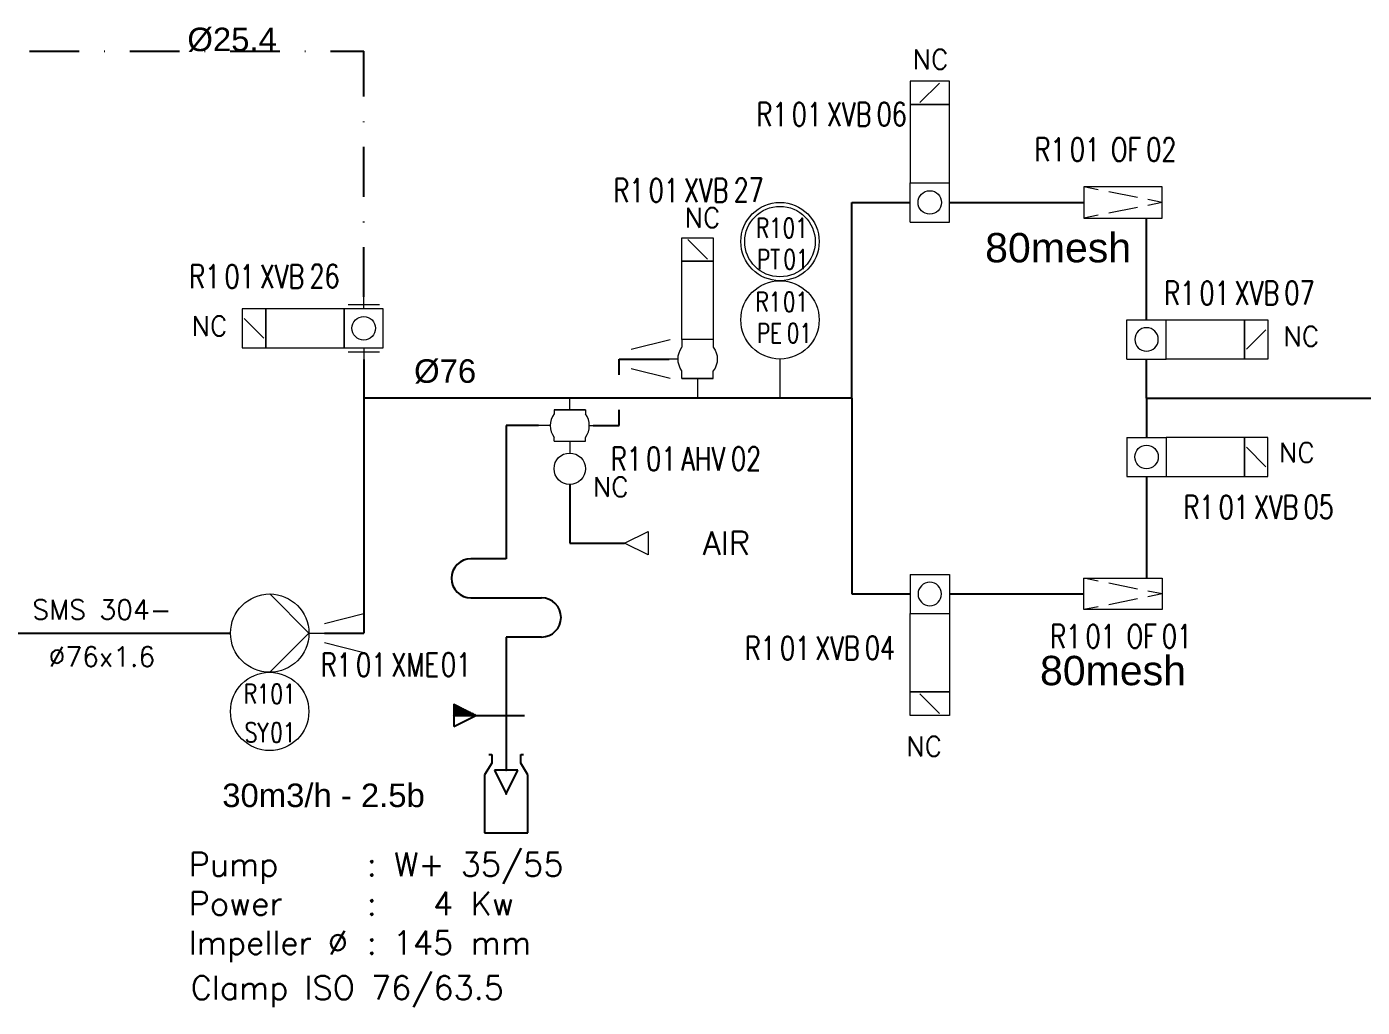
# Model space of a CAD drawing. Header units: inches. Extents: x 10394 to 11853, y 26092 to 26990.
# Drawn here: x 10765.4 to 10935.9, y 26455.2 to 26580.4 of the extents above; entities that cross this region are included whole.
import ezdxf
from ezdxf.enums import TextEntityAlignment as Align

# ---------------------------------------------------------------- set-up
doc = ezdxf.new("R2010")
doc.units = ezdxf.units.IN
doc.header["$MEASUREMENT"] = 0
doc.linetypes.add('DASHDOT2', pattern=[12.7, 6.35, -3.175, 0, -3.175])
doc.layers.add('31 Equipment', color=7, linetype='Continuous', lineweight=9)
doc.layers.add('43 TXT English', color=7, linetype='Continuous', lineweight=9)
for name, color, linetype in [('DIAMETRE', 7, 'Continuous'), ('MATERIEL-DIVERS', 7, 'Continuous'), ('POMPES', 7, 'Continuous'), ('REPERES', 7, 'Continuous'), ('techn-data', 7, 'Continuous'), ('TEXTES', 7, 'Continuous'), ('TUYAUTERIE-AIR INSTRUMENT', 3, 'Continuous'), ('TUYAUTERIE-NEP', 4, 'DASHDOT2'), ('TUYAUTERIE-PROCESS', 30, 'Continuous'), ('TXT_FR', 7, 'Continuous'), ('VANNES', 7, 'Continuous'), ('VANNES-PROCESS', 7, 'Continuous')]:
    doc.layers.add(name, color=color, linetype=linetype)
doc.layers.get('REPERES').off()
doc.styles.add('ROMANS', font='ROMANS.SHX')
doc.styles.get("Standard").update_dxf_attribs({"font": 'arial.ttf'})

# ---------------------------------------------------------------- blocks, each defined once
blk = doc.blocks.new('APV-PMP-GEN-CENTR-1')
at = {"layer": '31 Equipment', "ltscale": 38}
for p, q in [((5, 0), (0, 5)), ((-5, 0), (-7, 0)), ((5, 0), (0, -5)), ((5, 0), (7, 0))]:
    blk.add_line(p, q, dxfattribs=at)
blk.add_circle((0, 0), 5, dxfattribs=at)
blk = doc.blocks.new('FLE23-A')
at = {"color": 7}
for p, q in [((0, 1.5), (-3, 0)), ((-3, 0), (0, -1.5)), ((0, -1.5), (0, 1.5))]:
    blk.add_line(p, q, dxfattribs=at)
at = {"layer": 'MATERIEL-DIVERS', "color": 7, "extrusion": (-1, 0, 0)}
blk.add_point((-3, 0), dxfattribs=at)
at = {"layer": 'MATERIEL-DIVERS', "color": 2}
for p in [(-3, 0), (0, 0)]:
    blk.add_point(p, dxfattribs=at)
at = {"layer": 'MATERIEL-DIVERS', "color": 7, "extrusion": (1, 0, 0)}
blk.add_point((0, 0), dxfattribs=at)
blk = doc.blocks.new('*X4')
at = {"color": 0}
for p, q in [((-106.94, 13.45), (-106.89, 13.49)), ((-101.96, 8.53), (-106.92, 13.49)), ((-106.91, 13.39), (-106.8, 13.49)), ((-101.96, 8.44), (-106.91, 13.4)), ((-106.88, 13.33), (-106.72, 13.49)), ((-106.85, 13.27), (-106.63, 13.49)), ((-101.96, 8.62), (-106.83, 13.49)), ((-106.82, 13.21), (-106.54, 13.49)), ((-101.96, 8.36), (-106.82, 13.22)), ((-106.79, 13.15), (-106.45, 13.49)), ((-106.76, 13.09), (-106.36, 13.49)), ((-101.96, 8.71), (-106.74, 13.49)), ((-101.96, 8.27), (-106.74, 13.04)), ((-106.73, 13.03), (-106.27, 13.49)), ((-106.7, 12.98), (-106.19, 13.49)), ((-106.67, 12.92), (-106.1, 13.49)), ((-101.96, 8.8), (-106.65, 13.49)), ((-101.96, 8.18), (-106.65, 12.87)), ((-106.64, 12.86), (-106.01, 13.49)), ((-106.61, 12.8), (-105.92, 13.49)), ((-106.58, 12.74), (-105.83, 13.49)), ((-101.96, 8.89), (-106.56, 13.49)), ((-101.96, 8.09), (-106.56, 12.69)), ((-106.55, 12.68), (-105.74, 13.49)), ((-106.52, 12.62), (-105.66, 13.49)), ((-106.5, 12.56), (-105.57, 13.49)), ((-101.96, 8.98), (-106.48, 13.49)), ((-106.47, 12.5), (-105.48, 13.49)), ((-101.96, 8), (-106.47, 12.51)), ((-106.44, 12.45), (-105.39, 13.49)), ((-106.41, 12.39), (-105.3, 13.49)), ((-101.96, 9.06), (-106.39, 13.49)), ((-106.38, 12.33), (-105.21, 13.49)), ((-101.96, 7.91), (-106.38, 12.34)), ((-106.35, 12.27), (-105.13, 13.49)), ((-106.32, 12.21), (-105.04, 13.49)), ((-101.96, 9.15), (-106.3, 13.49)), ((-106.29, 12.15), (-104.95, 13.49)), ((-101.96, 7.83), (-106.29, 12.16)), ((-106.26, 12.09), (-104.86, 13.49)), ((-106.23, 12.03), (-104.77, 13.49)), ((-101.96, 9.24), (-106.21, 13.49)), ((-106.2, 11.97), (-104.68, 13.49)), ((-106.17, 11.92), (-104.59, 13.49)), ((-106.14, 11.86), (-104.51, 13.49)), ((-101.96, 9.33), (-106.12, 13.49)), ((-106.11, 11.8), (-104.42, 13.49)), ((-106.08, 11.74), (-104.33, 13.49)), ((-106.05, 11.68), (-104.24, 13.49)), ((-101.96, 9.42), (-106.03, 13.49)), ((-106.02, 11.62), (-104.15, 13.49)), ((-105.99, 11.56), (-104.06, 13.49)), ((-105.97, 11.5), (-103.98, 13.49)), ((-101.96, 9.51), (-105.95, 13.49)), ((-105.94, 11.44), (-103.89, 13.49)), ((-105.91, 11.39), (-103.8, 13.49)), ((-105.88, 11.33), (-103.71, 13.49)), ((-101.96, 9.59), (-105.86, 13.49)), ((-105.85, 11.27), (-103.62, 13.49)), ((-105.82, 11.21), (-103.53, 13.49)), ((-105.79, 11.15), (-103.45, 13.49)), ((-101.96, 9.68), (-105.77, 13.49)), ((-105.76, 11.09), (-103.36, 13.49)), ((-105.73, 11.03), (-103.27, 13.49)), ((-105.7, 10.97), (-103.18, 13.49)), ((-101.96, 9.77), (-105.68, 13.49)), ((-105.67, 10.91), (-103.09, 13.49)), ((-105.64, 10.85), (-103, 13.49)), ((-105.61, 10.8), (-102.92, 13.49)), ((-101.96, 9.86), (-105.59, 13.49)), ((-105.58, 10.74), (-102.83, 13.49)), ((-105.55, 10.68), (-102.74, 13.49)), ((-105.52, 10.62), (-102.65, 13.49)), ((-101.96, 9.95), (-105.5, 13.49)), ((-105.49, 10.56), (-102.56, 13.49)), ((-105.46, 10.5), (-102.47, 13.49)), ((-105.43, 10.44), (-102.39, 13.49)), ((-101.96, 10.04), (-105.42, 13.49)), ((-105.41, 10.38), (-102.3, 13.49)), ((-105.38, 10.32), (-102.21, 13.49)), ((-105.35, 10.27), (-102.12, 13.49)), ((-101.96, 10.12), (-105.33, 13.49)), ((-105.32, 10.21), (-102.03, 13.49)), ((-105.29, 10.15), (-101.96, 13.48)), ((-105.26, 10.09), (-101.96, 13.39)), ((-101.96, 10.21), (-105.24, 13.49)), ((-105.23, 10.03), (-101.96, 13.3)), ((-105.2, 9.97), (-101.96, 13.21)), ((-105.17, 9.91), (-101.96, 13.12)), ((-101.96, 10.3), (-105.15, 13.49)), ((-105.14, 9.85), (-101.96, 13.03)), ((-105.11, 9.79), (-101.96, 12.95)), ((-105.08, 9.74), (-101.96, 12.86)), ((-101.96, 10.39), (-105.06, 13.49)), ((-105.05, 9.68), (-101.96, 12.77)), ((-105.02, 9.62), (-101.96, 12.68)), ((-104.99, 9.56), (-101.96, 12.59)), ((-101.96, 10.48), (-104.97, 13.49)), ((-104.96, 9.5), (-101.96, 12.5)), ((-104.93, 9.44), (-101.96, 12.41)), ((-104.9, 9.38), (-101.96, 12.33)), ((-101.96, 10.57), (-104.89, 13.49)), ((-104.88, 9.32), (-101.96, 12.24)), ((-104.85, 9.26), (-101.96, 12.15)), ((-101.96, 10.65), (-104.8, 13.49)), ((-101.96, 10.74), (-104.71, 13.49)), ((-101.96, 10.83), (-104.62, 13.49)), ((-101.96, 10.92), (-104.53, 13.49)), ((-101.96, 11.01), (-104.44, 13.49)), ((-101.96, 11.1), (-104.36, 13.49)), ((-101.96, 11.18), (-104.27, 13.49)), ((-101.96, 11.27), (-104.18, 13.49)), ((-101.96, 11.36), (-104.09, 13.49)), ((-101.96, 11.45), (-104, 13.49)), ((-101.96, 11.54), (-103.91, 13.49)), ((-101.96, 11.63), (-103.82, 13.49)), ((-101.96, 11.72), (-103.74, 13.49)), ((-101.96, 11.8), (-103.65, 13.49)), ((-101.96, 11.89), (-103.56, 13.49)), ((-101.96, 11.98), (-103.47, 13.49)), ((-101.96, 12.07), (-103.38, 13.49)), ((-101.96, 12.16), (-103.29, 13.49)), ((-101.96, 12.25), (-103.21, 13.49)), ((-101.96, 12.33), (-103.12, 13.49)), ((-101.96, 12.42), (-103.03, 13.49)), ((-101.96, 12.51), (-102.94, 13.49)), ((-101.96, 12.6), (-102.85, 13.49)), ((-101.96, 12.69), (-102.76, 13.49)), ((-101.96, 12.78), (-102.68, 13.49)), ((-101.96, 12.86), (-102.59, 13.49)), ((-101.96, 12.95), (-102.5, 13.49)), ((-101.96, 13.04), (-102.41, 13.49)), ((-101.96, 13.13), (-102.32, 13.49)), ((-101.96, 13.22), (-102.23, 13.49)), ((-101.96, 13.31), (-102.15, 13.49)), ((-101.96, 13.39), (-102.06, 13.49)), ((-101.96, 13.48), (-101.97, 13.49)), ((-101.96, 7.74), (-106.21, 11.98)), ((-101.96, 7.65), (-106.12, 11.81)), ((-101.96, 7.56), (-106.03, 11.63)), ((-101.96, 7.47), (-105.94, 11.45)), ((-101.96, 7.38), (-105.85, 11.28)), ((-101.96, 7.3), (-105.76, 11.1)), ((-101.96, 7.21), (-105.68, 10.92)), ((-101.96, 7.12), (-105.59, 10.75)), ((-101.96, 7.03), (-105.5, 10.57)), ((-101.96, 6.94), (-105.41, 10.39)), ((-101.96, 6.85), (-105.32, 10.22)), ((-101.96, 6.77), (-105.23, 10.04)), ((-101.96, 6.68), (-105.14, 9.86)), ((-101.96, 6.59), (-105.06, 9.69)), ((-101.96, 6.5), (-104.97, 9.51)), ((-101.96, 6.41), (-104.88, 9.33)), ((-104.82, 9.2), (-101.96, 12.06)), ((-104.79, 9.15), (-101.96, 11.97)), ((-101.96, 6.32), (-104.79, 9.16)), ((-104.76, 9.09), (-101.96, 11.88)), ((-104.73, 9.03), (-101.96, 11.8)), ((-104.7, 8.97), (-101.96, 11.71)), ((-101.96, 6.24), (-104.7, 8.98)), ((-104.67, 8.91), (-101.96, 11.62)), ((-104.64, 8.85), (-101.96, 11.53)), ((-104.61, 8.79), (-101.96, 11.44)), ((-101.96, 6.15), (-104.61, 8.8)), ((-104.58, 8.73), (-101.96, 11.35)), ((-104.55, 8.67), (-101.96, 11.27)), ((-101.96, 6.06), (-104.53, 8.62)), ((-104.52, 8.62), (-101.96, 11.18)), ((-104.49, 8.56), (-101.96, 11.09)), ((-104.46, 8.5), (-101.96, 11)), ((-101.96, 5.97), (-104.44, 8.45)), ((-104.43, 8.44), (-101.96, 10.91)), ((-104.4, 8.38), (-101.96, 10.82)), ((-104.37, 8.32), (-101.96, 10.74)), ((-101.96, 5.88), (-104.35, 8.27)), ((-104.34, 8.26), (-101.96, 10.65)), ((-104.32, 8.2), (-101.96, 10.56)), ((-104.29, 8.14), (-101.96, 10.47)), ((-104.26, 8.09), (-101.96, 10.38)), ((-101.96, 5.79), (-104.26, 8.09)), ((-104.23, 8.03), (-101.96, 10.29)), ((-104.2, 7.97), (-101.96, 10.21)), ((-104.17, 7.91), (-101.96, 10.12)), ((-101.96, 5.7), (-104.17, 7.92)), ((-104.14, 7.85), (-101.96, 10.03)), ((-104.11, 7.79), (-101.96, 9.94)), ((-104.08, 7.73), (-101.96, 9.85)), ((-101.96, 5.62), (-104.08, 7.74)), ((-104.05, 7.67), (-101.96, 9.76)), ((-104.02, 7.61), (-101.96, 9.67)), ((-101.96, 5.53), (-104, 7.56)), ((-103.99, 7.55), (-101.96, 9.59)), ((-103.96, 7.5), (-101.96, 9.5)), ((-103.93, 7.44), (-101.96, 9.41)), ((-101.96, 5.44), (-103.91, 7.39)), ((-103.9, 7.38), (-101.96, 9.32)), ((-103.87, 7.32), (-101.96, 9.23)), ((-103.84, 7.26), (-101.96, 9.14)), ((-101.96, 5.35), (-103.82, 7.21)), ((-103.81, 7.2), (-101.96, 9.06)), ((-103.78, 7.14), (-101.96, 8.97)), ((-103.76, 7.08), (-101.96, 8.88)), ((-103.73, 7.02), (-101.96, 8.79)), ((-101.96, 5.26), (-103.73, 7.03)), ((-103.7, 6.97), (-101.96, 8.7)), ((-103.67, 6.91), (-101.96, 8.61)), ((-103.64, 6.85), (-101.96, 8.53)), ((-101.96, 5.17), (-103.64, 6.86)), ((-103.61, 6.79), (-101.96, 8.44)), ((-103.58, 6.73), (-101.96, 8.35)), ((-103.55, 6.67), (-101.96, 8.26)), ((-101.96, 5.09), (-103.55, 6.68)), ((-103.52, 6.61), (-101.96, 8.17)), ((-103.49, 6.55), (-101.96, 8.08)), ((-101.96, 5), (-103.47, 6.5)), ((-103.46, 6.49), (-101.96, 8)), ((-103.43, 6.44), (-101.96, 7.91)), ((-103.4, 6.38), (-101.96, 7.82)), ((-101.96, 4.91), (-103.38, 6.33)), ((-103.37, 6.32), (-101.96, 7.73)), ((-103.34, 6.26), (-101.96, 7.64)), ((-103.31, 6.2), (-101.96, 7.55)), ((-101.96, 4.82), (-103.29, 6.15)), ((-103.28, 6.14), (-101.96, 7.47)), ((-103.25, 6.08), (-101.96, 7.38)), ((-103.23, 6.02), (-101.96, 7.29)), ((-103.2, 5.96), (-101.96, 7.2)), ((-103.17, 5.9), (-101.96, 7.11)), ((-103.14, 5.85), (-101.96, 7.02)), ((-103.11, 5.79), (-101.96, 6.93)), ((-103.08, 5.73), (-101.96, 6.85)), ((-103.05, 5.67), (-101.96, 6.76)), ((-103.02, 5.61), (-101.96, 6.67)), ((-102.99, 5.55), (-101.96, 6.58)), ((-102.96, 5.49), (-101.96, 6.49)), ((-102.93, 5.43), (-101.96, 6.4)), ((-102.9, 5.37), (-101.96, 6.32)), ((-102.87, 5.32), (-101.96, 6.23)), ((-102.84, 5.26), (-101.96, 6.14)), ((-101.96, 4.73), (-103.2, 5.97)), ((-101.96, 4.64), (-103.11, 5.8)), ((-101.96, 4.56), (-103.02, 5.62)), ((-101.96, 4.47), (-102.94, 5.44)), ((-101.96, 4.38), (-102.85, 5.27)), ((-102.81, 5.2), (-101.96, 6.05)), ((-102.78, 5.14), (-101.96, 5.96)), ((-101.96, 4.29), (-102.76, 5.09)), ((-102.75, 5.08), (-101.96, 5.87)), ((-102.72, 5.02), (-101.96, 5.79)), ((-102.69, 4.96), (-101.96, 5.7)), ((-102.67, 4.9), (-101.96, 5.61)), ((-101.96, 4.2), (-102.67, 4.91)), ((-102.64, 4.84), (-101.96, 5.52)), ((-102.61, 4.79), (-101.96, 5.43)), ((-102.58, 4.73), (-101.96, 5.34)), ((-101.96, 4.11), (-102.58, 4.74)), ((-102.55, 4.67), (-101.96, 5.26)), ((-102.52, 4.61), (-101.96, 5.17)), ((-102.49, 4.55), (-101.96, 5.08)), ((-101.96, 4.03), (-102.49, 4.56)), ((-102.46, 4.49), (-101.96, 4.99)), ((-102.43, 4.43), (-101.96, 4.9)), ((-102.4, 4.37), (-101.96, 4.81)), ((-101.96, 3.94), (-102.4, 4.38)), ((-102.37, 4.31), (-101.96, 4.73)), ((-102.34, 4.26), (-101.96, 4.64)), ((-101.96, 3.85), (-102.32, 4.21)), ((-102.31, 4.2), (-101.96, 4.55)), ((-102.28, 4.14), (-101.96, 4.46)), ((-102.25, 4.08), (-101.96, 4.37)), ((-101.96, 3.76), (-102.23, 4.03)), ((-102.22, 4.02), (-101.96, 4.28)), ((-102.19, 3.96), (-101.96, 4.19)), ((-102.16, 3.9), (-101.96, 4.11)), ((-102.14, 3.84), (-101.96, 4.02)), ((-101.96, 3.67), (-102.14, 3.85)), ((-102.11, 3.78), (-101.96, 3.93)), ((-102.08, 3.72), (-101.96, 3.84)), ((-102.05, 3.67), (-101.96, 3.75)), ((-101.96, 3.58), (-102.05, 3.68)), ((-102.02, 3.61), (-101.96, 3.66)), ((-101.99, 3.55), (-101.96, 3.58)), ((-101.96, 3.5), (-101.96, 3.5))]:
    blk.add_line(p, q, dxfattribs=at)
blk = doc.blocks.new('LIMFOUR')
at = {"color": 7}
for p, q in [((-1.41, 6.67), (1.41, 6.67)), ((-1.41, 6.67), (0, 3.86)), ((1.41, 6.67), (0, 3.86)), ((0, 6.67), (0, -2.32))]:
    blk.add_line(p, q, dxfattribs=at)
blk.add_point((0, 0), dxfattribs=at)
at = {"color": 7, "xscale": 0.28125, "yscale": 0.28125, "zscale": 0.28125}
blk.add_blockref('*X4', (28.68, 2.88), dxfattribs=at)
blk = doc.blocks.new('CHURN')
at = {"color": 7}
for p, q in [((-1.85, 8.89), (-2.78, 7.41)), ((-2.22, 10), (-1.85, 10)), ((-1.85, 10), (-1.85, 8.89)), ((1.85, 8.89), (1.85, 10)), ((1.85, 10), (2.22, 10)), ((2.78, 7.41), (1.85, 8.89)), ((-2.78, 7.41), (-2.78, 0)), ((2.78, 0), (2.78, 7.41)), ((-2.78, 0), (2.78, 0))]:
    blk.add_line(p, q, dxfattribs=at)
blk = doc.blocks.new('APV-VLV-SAMPL-PRD22-2')
at = {"layer": '31 Equipment', "ltscale": 38}
for p, q in [((0, 2), (0, 3.5)), ((-2, 2), (-2, 1.5)), ((2, 2), (-2, 2)), ((2, 2), (2, 1.5)), ((-2, -2), (-2, -1.5)), ((2, -2), (2, -1.5)), ((2, -2), (-2, -2)), ((-2, -2), (2, -2))]:
    blk.add_line(p, q, dxfattribs=at)
at = {"layer": '31 Equipment'}
for p, q in [((-2.5, 0), (-4, 0)), ((2.5, 0), (4, 0)), ((0, -2), (0, -3.5))]:
    blk.add_line(p, q, dxfattribs=at)
blk.add_circle((0, 5.5), 2, dxfattribs=at)
at = {"layer": '31 Equipment', "ltscale": 38}
for start, end in [(143.1301, 216.8699), (323.1301, 36.8699)]:
    blk.add_arc((0, 0), 2.5, start, end, dxfattribs=at)
blk = doc.blocks.new('APV-VLV-SSEAT-SW41-3')
at = {"layer": '31 Equipment', "ltscale": 38}
for p, q in [((1.25, 15.25), (-1.25, 12.75)), ((-2, 2.5), (-2, 1.5)), ((2, 2.5), (2, 1.5)), ((2.5, 0), (4, 0)), ((-2, -2.5), (-2, -1.5)), ((2, -2.5), (2, -1.5)), ((2, -2.5), (-2, -2.5)), ((-2, -2.5), (2, -2.5)), ((0, -2.5), (0, -5))]:
    blk.add_line(p, q, dxfattribs=at)
for points in [[(-2, 12.5), (2, 12.5), (2, 15.5), (-2, 15.5)], [(-2, 2.5), (2, 2.5), (2, 12.5), (-2, 12.5)]]:
    blk.add_lwpolyline(points, close=True, dxfattribs=at)
for start, end in [(143.1301, 216.8699), (323.1301, 36.8699)]:
    blk.add_arc((0, 0), 2.5, start, end, dxfattribs=at)
blk = doc.blocks.new('APV-FCE-GEN-REDCON-1')
at = {"layer": '31 Equipment', "color": 7}
for p, q in [((-2.5, 2.5), (2.5, 1.25)), ((2.5, 1.25), (2.5, 1.25)), ((2.5, -1.25), (-2.5, -2.5))]:
    blk.add_line(p, q, dxfattribs=at)
blk = doc.blocks.new('APV-VLV-BFLY-SVS-3')
at = {"layer": '31 Equipment', "ltscale": 38}
for p, q in [((1.25, 15.25), (-1.25, 12.75)), ((2.5, 2.5), (-2.5, 2.5)), ((-2.5, 2.5), (-2.5, -2.5)), ((2.5, -2.5), (2.5, 2.5)), ((-2.5, 0), (-4, 0)), ((2.5, 0), (4, 0)), ((-2.5, -2.5), (2.5, -2.5))]:
    blk.add_line(p, q, dxfattribs=at)
at = {"layer": '31 Equipment'}
for p, q in [((-3, 2), (-3, -2)), ((3, -2), (3, 2))]:
    blk.add_line(p, q, dxfattribs=at)
at = {"layer": '31 Equipment', "ltscale": 38}
for points in [[(-2.5, 12.5), (2.5, 12.5), (2.5, 15.5), (-2.5, 15.5)], [(-2.5, 2.5), (2.5, 2.5), (2.5, 12.5), (-2.5, 12.5)]]:
    blk.add_lwpolyline(points, close=True, dxfattribs=at)
blk.add_circle((0, 0), 1.5, dxfattribs=at)
blk = doc.blocks.new('APV-INS-M-L-SY')
at = {"layer": '31 Equipment', "color": 7}
blk.add_circle((0, 0), 5, dxfattribs=at)
blk = doc.blocks.new('APV-INS-M-L-PE')
at = {"layer": '31 Equipment', "color": 7}
blk.add_line((0, -5), (0, -10), dxfattribs=at)
blk.add_circle((0, 0), 5, dxfattribs=at)
blk = doc.blocks.new('APV-VLV-BFLY-SV-3')
at = {"layer": '31 Equipment', "ltscale": 38}
for p, q in [((1.25, 15.25), (-1.25, 12.75)), ((-2.5, 2.5), (2.5, 2.5)), ((-2.5, -2.5), (-2.5, 2.5)), ((2.5, -2.5), (2.5, 2.5)), ((-4, 0), (-2.5, 0)), ((2.5, 0), (4, 0)), ((-2.5, -2.5), (2.5, -2.5))]:
    blk.add_line(p, q, dxfattribs=at)
for points in [[(-2.5, 12.5), (2.5, 12.5), (2.5, 15.5), (-2.5, 15.5)], [(-2.5, 2.5), (2.5, 2.5), (2.5, 12.5), (-2.5, 12.5)]]:
    blk.add_lwpolyline(points, close=True, dxfattribs=at)
blk.add_circle((0, 0), 1.5, dxfattribs=at)
blk = doc.blocks.new('APV-FILT-GEN-PROD-1')
at = {"layer": '31 Equipment', "color": 7}
for p, q in [((2, 2), (-8, 2)), ((-8, 2), (-8, -2)), ((-6.17, 1.63), (-8, 2)), ((2, -2), (2, 2)), ((-9, 0), (-8, 0)), ((-1.17, 0.63), (-4.83, 1.37)), ((2, 0), (0.17, 0.37)), ((2, 0), (0.17, -0.37)), ((-6.17, -1.63), (-8, -2)), ((-1.17, -0.63), (-4.83, -1.37)), ((-8, -2), (2, -2)), ((0, -3), (0, -2))]:
    blk.add_line(p, q, dxfattribs=at)
blk = doc.blocks.new('APV-SIGN-ARW-FLOW-1')
at = {"layer": '31 Equipment'}
for p, q in [((-1.5, -1.5), (-1.5, 1.5)), ((-1.5, 1.5), (1.5, 0)), ((1.5, 0), (-1.5, -1.5))]:
    blk.add_line(p, q, dxfattribs=at)
blk = doc.blocks.new('REPNORM1')
at = {"layer": 'TEXTES', "style": 'ROMANS', "width": 0.75}
for tag, p in [('ZONE', (-9.75, -1.25)), ('SOUSZONE', (-5.25, -1.25)), ('ELEMENT', (-0.75, -1.25)), ('NUM', (5.59, -1.22))]:
    blk.add_attdef(tag, p, '', height=3, dxfattribs=at)
blk = doc.blocks.new('REPNORM')
at = {"layer": 'TEXTES', "style": 'ROMANS', "width": 0.75}
for tag, p in [('ZONE', (-9.75, -1.25)), ('SOUSZONE', (-5.25, -1.25)), ('ELEMENT', (0, -1.25)), ('NUM', (4.5, -1.25))]:
    blk.add_attdef(tag, p, '', height=3, dxfattribs=at)
blk = doc.blocks.new('REPINS')
at = {"layer": 'TEXTES', "style": 'ROMANS', "width": 0.75}
for tag, p in [('ZONE', (-3.3, 1)), ('SOUSZONE', (0.1, 1)), ('NUM', (0.2, -3))]:
    blk.add_attdef(tag, p, '', height=2.5, dxfattribs=at)
blk.add_attdef('ELEMENT', text='', height=2.5, dxfattribs=at).set_placement((-0.2, -3), align=Align.RIGHT)
blk = doc.blocks.new('TEXT-PUMP_caract_ANGLAIS')
at = {"layer": 'techn-data', "style": 'ROMANS'}
for s, p in [('Pump', (-22, 9)), ('Power', (-22, 4)), ('Kw', (14, 4)), ('Impeller %%C', (-22, -1)), ('mm', (14, -1))]:
    blk.add_text(s, height=3, dxfattribs=at).set_placement(p)
for p in [(2, 9), (2, 4), (2, -1)]:
    blk.add_text(':', height=3, dxfattribs=at).set_placement(p, align=Align.RIGHT)
blk.add_attdef('Type', (4.23, 9), '', height=3, dxfattribs=at)
for tag, p in [('Pui', (11.76, 4)), ('Dia', (11.76, -1))]:
    blk.add_attdef(tag, text='', height=3, dxfattribs=at).set_placement(p, align=Align.RIGHT)
blk = doc.blocks.new('APV-INS-F-L-PT')
at = {"layer": '31 Equipment'}
for radius in [5, 4.5]:
    blk.add_circle((0, 0), radius, dxfattribs=at)

msp = doc.modelspace()

# ---------------------------------------------------------------- linework, layer by layer
at = {"layer": '31 Equipment'}
msp.add_line((10851.07, 26534.94), (10851.07, 26532.94), dxfattribs=at)
at = {"layer": 'TUYAUTERIE-AIR INSTRUMENT'}
for p, q in [((10834.74, 26521.94), (10834.74, 26514.44)), ((10834.74, 26514.44), (10841.74, 26514.44))]:
    msp.add_line(p, q, dxfattribs=at)
at = {"layer": 'TUYAUTERIE-NEP'}
for p, q in [((10727.38, 26577.26), (10808.44, 26577.26)), ((10808.44, 26545.87), (10808.44, 26577.26)), ((10841.07, 26535.94), (10841.07, 26537.94)), ((10841.07, 26537.94), (10848.07, 26537.94)), ((10841.07, 26529.44), (10841.07, 26531.44)), ((10837.74, 26529.44), (10841.07, 26529.44))]:
    msp.add_line(p, q, dxfattribs=at)
at = {"layer": 'TUYAUTERIE-PROCESS'}
for p, q in [((10870.74, 26532.94), (10870.74, 26557.94)), ((10870.74, 26557.94), (10878.2, 26557.94)), ((10883.2, 26557.94), (10900.37, 26557.94)), ((10908.37, 26542.94), (10908.37, 26555.94)), ((10808.44, 26537.87), (10808.44, 26532.94)), ((10908.37, 26532.94), (10908.37, 26537.94)), ((10808.44, 26532.94), (10808.44, 26502.94)), ((10870.74, 26532.94), (10808.44, 26532.94)), ((10870.74, 26532.94), (10870.74, 26507.94)), ((10908.37, 26532.94), (11068.38, 26532.94)), ((10908.37, 26532.94), (10908.37, 26527.94)), ((10826.63, 26529.44), (10826.63, 26512.44)), ((10830.74, 26529.44), (10826.63, 26529.44)), ((10908.37, 26522.94), (10908.37, 26509.94)), ((10826.63, 26512.44), (10822.13, 26512.44)), ((10822.13, 26507.44), (10831.13, 26507.44)), ((10870.74, 26507.94), (10878.2, 26507.94)), ((10883.2, 26507.94), (10900.37, 26507.94)), ((10762.38, 26502.94), (10791.44, 26502.94)), ((10803.44, 26502.94), (10808.44, 26502.94)), ((10826.63, 26502.44), (10826.63, 26485.46)), ((10831.13, 26502.44), (10826.63, 26502.44))]:
    msp.add_line(p, q, dxfattribs=at)
for centre, start, end in [((10822.13, 26509.94), 90, 180), ((10822.13, 26509.94), 180, 270), ((10831.13, 26504.94), 0, 90), ((10831.13, 26504.94), 270, 0)]:
    msp.add_arc(centre, 2.5, start, end, dxfattribs=at)

# ---------------------------------------------------------------- block references
at = {"layer": '31 Equipment'}
for name, p in [('APV-VLV-BFLY-SV-3', (10880.7, 26557.94)), ('APV-FILT-GEN-PROD-1', (10908.37, 26557.94))]:
    msp.add_blockref(name, p, dxfattribs=at)
at = {"layer": '31 Equipment', "xscale": -1}
msp.add_blockref('APV-VLV-SSEAT-SW41-3', (10851.07, 26537.94), dxfattribs=at)
for name, p, rotation in [('APV-VLV-BFLY-SV-3', (10908.37, 26540.44), 270), ('APV-VLV-BFLY-SV-3', (10880.7, 26507.94), 180), ('APV-FILT-GEN-PROD-1', (10908.37, 26507.94), 180)]:
    msp.add_blockref(name, p, dxfattribs=dict(at, rotation=rotation))
at = {"layer": '31 Equipment'}
for name, p, rotation in [('APV-FCE-GEN-REDCON-1', (10845.07, 26537.94), 180), ('APV-VLV-BFLY-SV-3', (10908.37, 26525.44), 270)]:
    msp.add_blockref(name, p, dxfattribs=dict(at, rotation=rotation))
at = {"layer": 'MATERIEL-DIVERS'}
for name, p in [('APV-INS-F-L-PT', (10861.58, 26552.94)), ('APV-INS-M-L-PE', (10861.58, 26542.94))]:
    msp.add_blockref(name, p, dxfattribs=at)
for name, p, rotation in [('APV-VLV-SAMPL-PRD22-2', (10834.74, 26529.44), 180), ('APV-FCE-GEN-REDCON-1', (10805.94, 26502.94), 180), ('FLE23-A', (10826.63, 26485.44), 90)]:
    msp.add_blockref(name, p, dxfattribs=dict(at, rotation=rotation))
at = {"layer": 'MATERIEL-DIVERS', "xscale": -1, "rotation": 90}
msp.add_blockref('LIMFOUR', (10826.63, 26492.44), dxfattribs=at)
at = {"layer": 'POMPES'}
msp.add_blockref('APV-PMP-GEN-CENTR-1', (10796.44, 26502.94), dxfattribs=at)
at = {"layer": 'REPERES'}
for name, p, values in [('REPNORM1', (10868.33, 26568.94), {'ZONE': 'R1', 'SOUSZONE': '01', 'ELEMENT': 'XVB', 'NUM': '06'}), ('REPNORM', (10903.83, 26564.44), {'ZONE': 'R1', 'SOUSZONE': '01', 'ELEMENT': 'OF', 'NUM': '02'}), ('REPNORM1', (10850.07, 26559.24), {'ZONE': 'R1', 'SOUSZONE': '01', 'ELEMENT': 'XVB', 'NUM': '27'}), ('REPINS', (10861.81, 26552.44), {'ZONE': 'R1', 'SOUSZONE': '01', 'ELEMENT': 'PT', 'NUM': '01'}), ('REPNORM1', (10795.92, 26548.24), {'ZONE': 'R1', 'SOUSZONE': '01', 'ELEMENT': 'XVB', 'NUM': '26'}), ('REPNORM1', (10849.74, 26524.94), {'ZONE': 'R1', 'SOUSZONE': '01', 'ELEMENT': 'AHV', 'NUM': '02'}), ('REPNORM', (10905.83, 26502.28), {'ZONE': 'R1', 'SOUSZONE': '01', 'ELEMENT': 'OF', 'NUM': '01'}), ('REPNORM1', (10866.83, 26500.78), {'ZONE': 'R1', 'SOUSZONE': '01', 'ELEMENT': 'XVB', 'NUM': '04'}), ('REPNORM1', (10812.71, 26498.64), {'ZONE': 'R1', 'SOUSZONE': '01', 'ELEMENT': 'XME', 'NUM': '01'})]:
    msp.add_blockref(name, p, dxfattribs=at).add_auto_attribs(values)
for p, rotation, values in [((10920.38, 26546.12), 7.60198123941371e-05, {'ZONE': 'R1', 'SOUSZONE': '01', 'ELEMENT': 'XVB', 'NUM': '07'}), ((10922.83, 26518.78), 7.601981205197082e-05, {'ZONE': 'R1', 'SOUSZONE': '01', 'ELEMENT': 'XVB', 'NUM': '05'})]:
    msp.add_blockref('REPNORM1', p, dxfattribs=dict(at, rotation=rotation)).add_auto_attribs(values)
ref = msp.add_blockref('REPINS', (10863.81, 26542.94), dxfattribs=at)
ref.add_attrib('ZONE', 'R1', (10858.45, 26544), dxfattribs={"layer": 'TEXTES', "height": 2.5, "style": 'ROMANS', "width": 0.75})
ref.add_attrib('SOUSZONE', '01', (10861.95, 26544), dxfattribs={"layer": 'TEXTES', "height": 2.5, "style": 'ROMANS', "width": 0.75})
ref.add_attrib('ELEMENT', 'PE', dxfattribs={"layer": 'TEXTES', "height": 2.5, "style": 'ROMANS', "width": 0.75}).set_placement((10861.84, 26540), align=Align.RIGHT)
ref.add_attrib('NUM', '01', (10862.45, 26540), dxfattribs={"layer": 'TEXTES', "height": 2.5, "style": 'ROMANS', "width": 0.75})
ref = msp.add_blockref('REPINS', (10796.43, 26492.94), dxfattribs=at)
ref.add_attrib('ZONE', 'R1', (10793.13, 26493.94), dxfattribs={"layer": 'TEXTES', "height": 2.5, "style": 'ROMANS', "width": 0.75})
ref.add_attrib('SOUSZONE', '01', (10796.53, 26493.94), dxfattribs={"layer": 'TEXTES', "height": 2.5, "style": 'ROMANS', "width": 0.75})
ref.add_attrib('ELEMENT', 'SY', dxfattribs={"layer": 'TEXTES', "height": 2.5, "style": 'ROMANS', "width": 0.75}).set_placement((10796.3, 26489), align=Align.RIGHT)
ref.add_attrib('NUM', '01', (10796.5, 26489), dxfattribs={"layer": 'TEXTES', "height": 2.5, "style": 'ROMANS', "width": 0.75})
at = {"layer": 'TUYAUTERIE-PROCESS'}
msp.add_blockref('TEXT-PUMP_caract_ANGLAIS', (10808.11, 26462.91), dxfattribs=at).add_auto_attribs({'Dia': '145', 'Pui': '4', 'Type': 'W+ 35/55'})
at = {"layer": 'VANNES'}
for name, p, rotation in [('APV-VLV-BFLY-SVS-3', (10808.44, 26541.87), 90), ('APV-SIGN-ARW-FLOW-1', (10843.24, 26514.44), 180)]:
    msp.add_blockref(name, p, dxfattribs=dict(at, rotation=rotation))
msp.add_blockref('APV-INS-M-L-SY', (10796.43, 26492.94), dxfattribs=at)
at = {"layer": 'VANNES-PROCESS'}
msp.add_blockref('CHURN', (10826.63, 26477.44), dxfattribs=at)

# ---------------------------------------------------------------- texts
at = {"layer": '43 TXT English', "color": 1}
for p in [(10887.77, 26554.04), (10894.77, 26500.04)]:
    msp.add_text('80mesh', height=3.75, dxfattribs=at).set_placement(p, align=Align.TOP_LEFT)
at = {"layer": 'DIAMETRE'}
for s, p in [('%%C25.4', (10785.93, 26577.26)), ('%%C76', (10814.87, 26534.91)), ('30m3/h - 2.5b', (10790.38, 26480.73))]:
    msp.add_text(s, height=3, dxfattribs=at).set_placement(p)
at = {"layer": 'techn-data', "style": 'ROMANS'}
for s, p in [('NC', (10880.8, 26576.2)), ('NC', (10851.68, 26556.01)), ('NC', (10788.74, 26542.17)), ('NC', (10928.13, 26540.83)), ('NC', (10927.56, 26526.01)), ('NC', (10839.97, 26521.62)), ('SMS 304-', (10775.02, 26505.94)), ('%%C76x1.6', (10775.02, 26499.94)), ('NC', (10879.98, 26488.5))]:
    msp.add_text(s, height=2.5, dxfattribs=at).set_placement(p, align=Align.MIDDLE_CENTER)
at = {"layer": 'TXT_FR', "style": 'ROMANS'}
msp.add_text('AIR', height=3, dxfattribs=at).set_placement((10854.74, 26514.44), align=Align.MIDDLE)
msp.add_text('Clamp ISO 76/63.5', height=3, dxfattribs=at).set_placement((10786.36, 26456.16))

doc.saveas('drawing.dxf')
